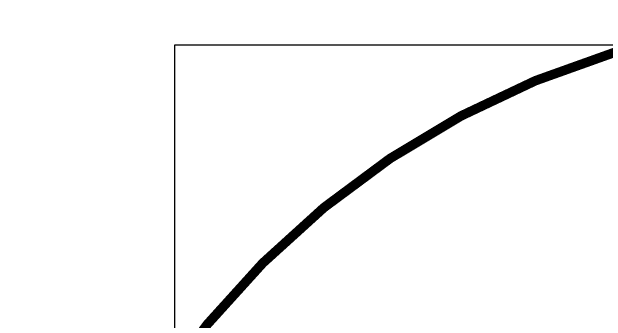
# Model space of a CAD drawing. Header units: inches. Extents: x -8 to 384, y -12 to 64.
# Drawn here: x -7.59 to 8.32, y 27.72 to 35.99 of the extents above; entities that cross this region are included whole.
import ezdxf

# ---------------------------------------------------------------- set-up
doc = ezdxf.new("R2010")
doc.units = ezdxf.units.IN
for name, color, linetype in [('Board_outline', 216, 'Continuous'), ('Bottom Layer', 5, 'Continuous'), ('Top Layer', 1, 'Continuous')]:
    doc.layers.add(name, color=color, linetype=linetype)

msp = doc.modelspace()

# ---------------------------------------------------------------- linework, layer by layer
at = {"layer": 'Board_outline'}
msp.add_lwpolyline([(37.537, 13.36, 0.254, 0.254, 1), (-7.463, 13.36, 0.254, 0.254, 1)], format="xyseb", close=True, dxfattribs=at)
at = {"layer": 'Bottom Layer'}
for p, q in [((-3.226, 26.899), (-3.226, 35.103)), ((-3.226, 35.103), (33.401, 35.103))]:
    msp.add_line(p, q, dxfattribs=at)
at = {"layer": 'Top Layer'}
for p, q in [((-3.226, 26.899), (-3.226, 35.103)), ((-3.226, 35.103), (33.401, 35.103))]:
    msp.add_line(p, q, dxfattribs=at)

doc.saveas('drawing.dxf')
